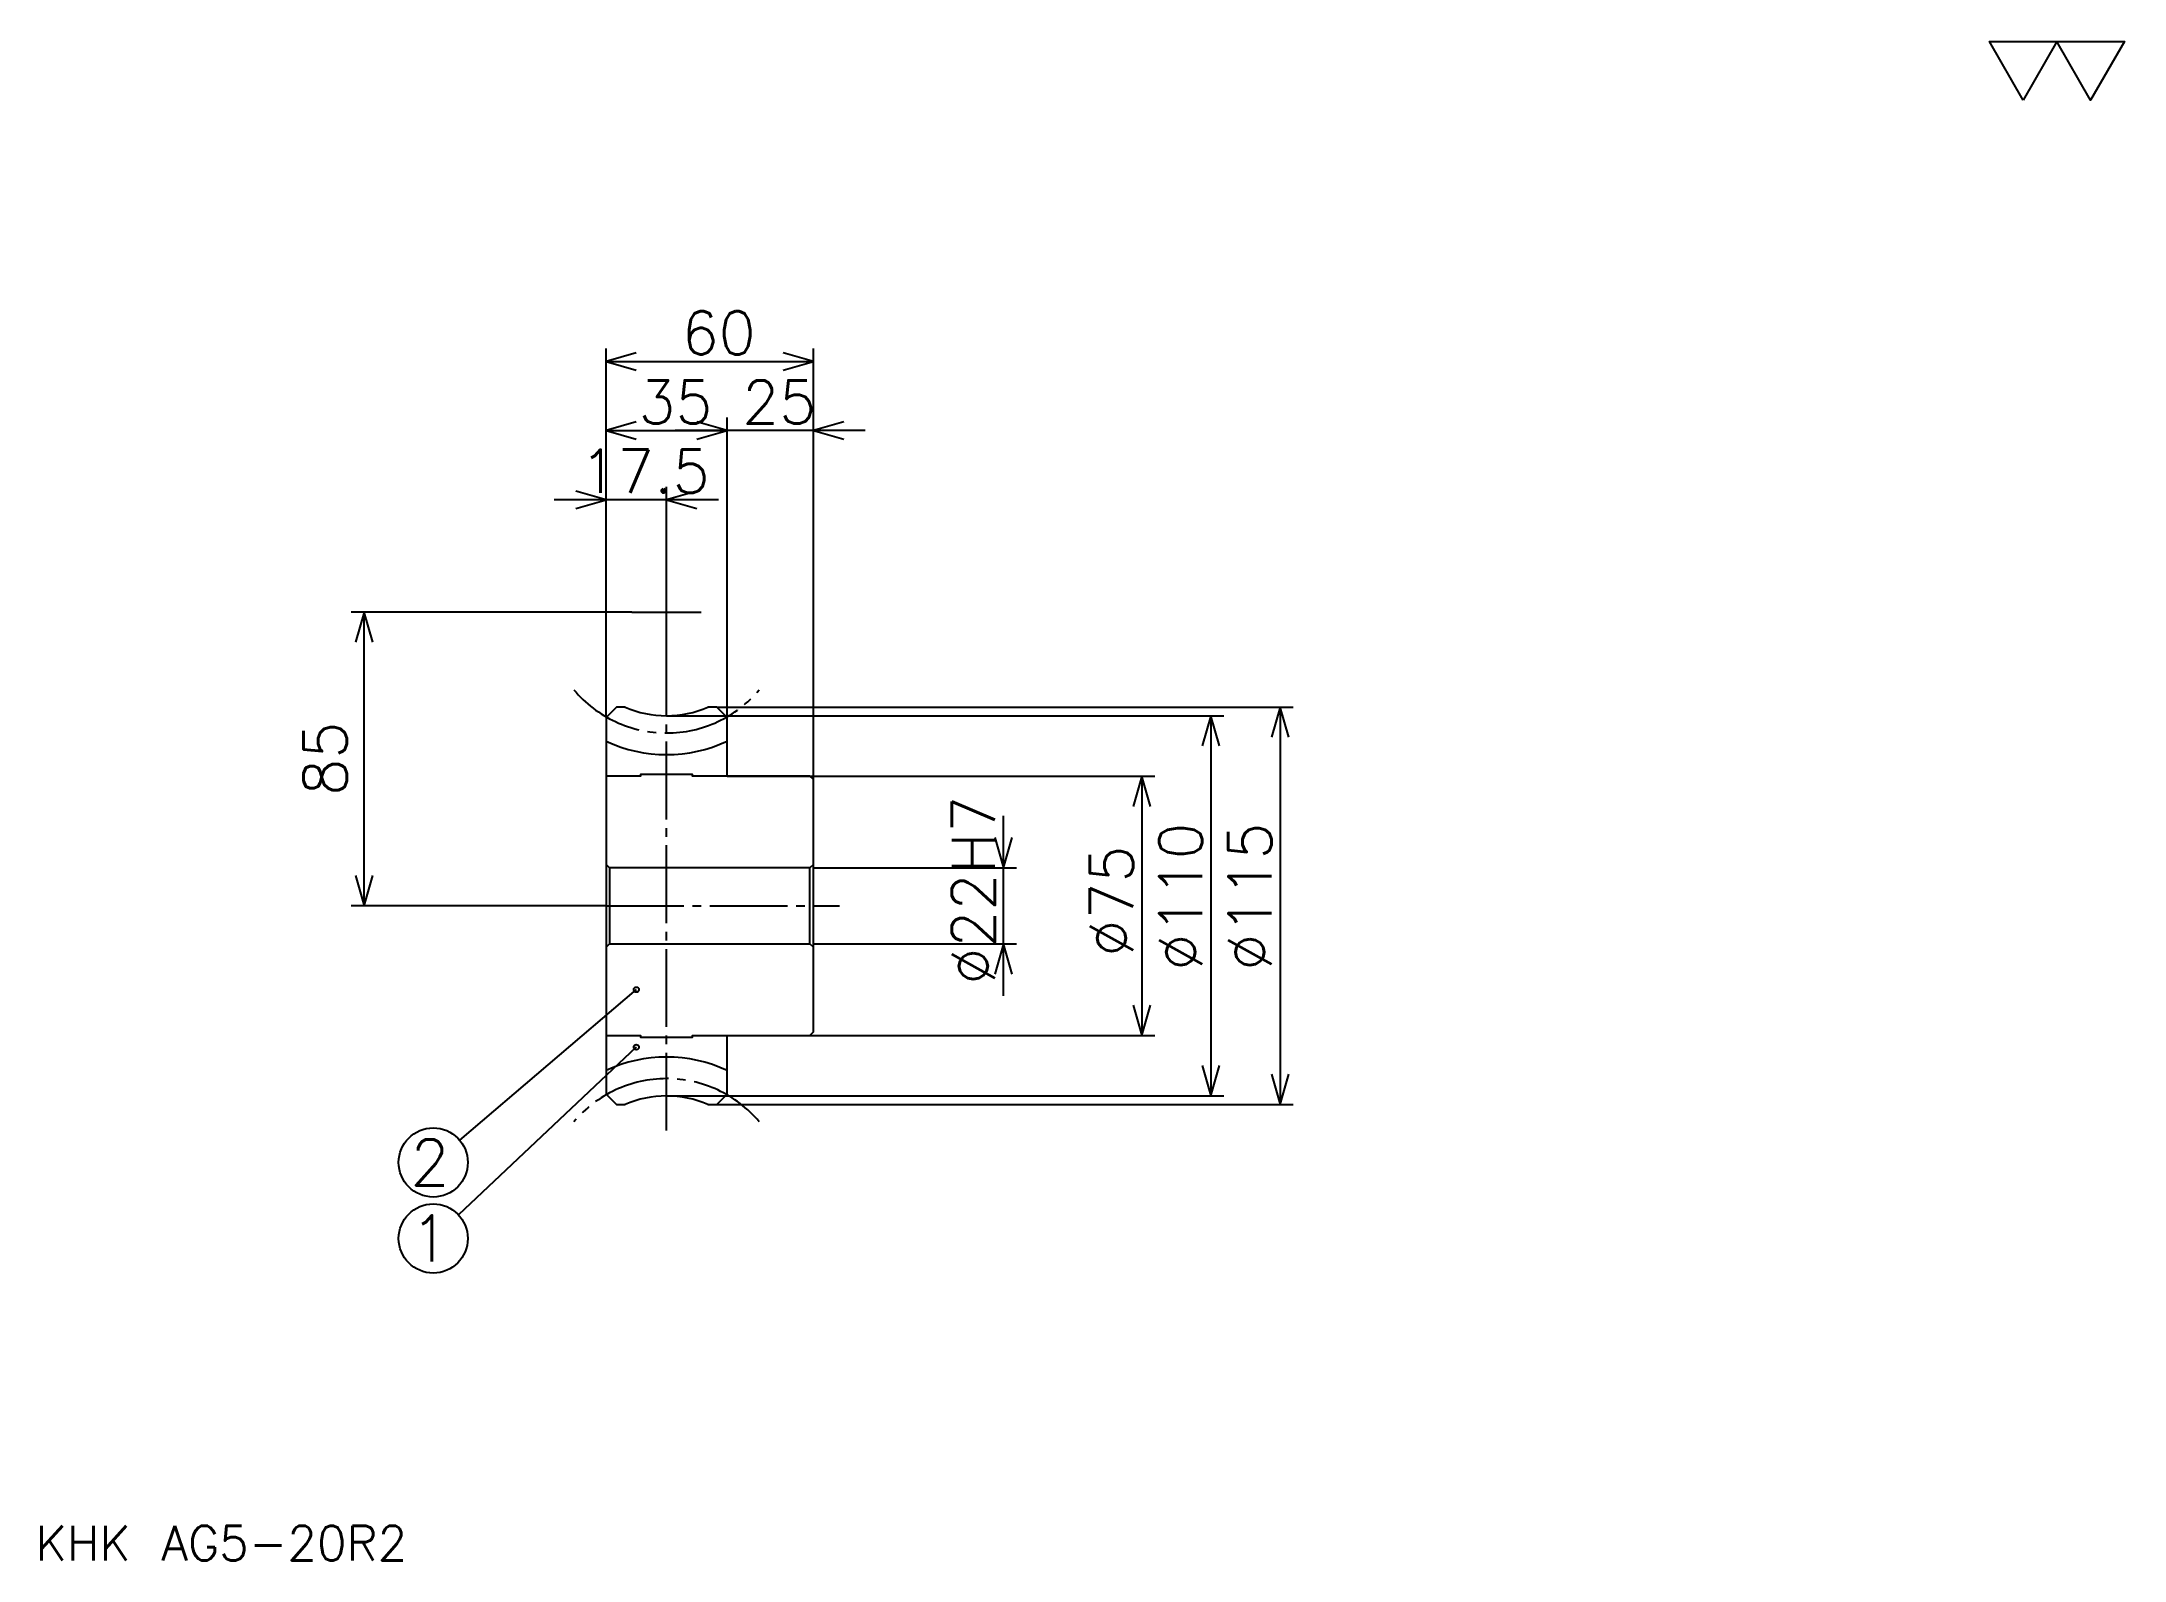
# Model space of a CAD drawing. Extents: x 27 to 629, y 28 to 467.
import ezdxf

# ---------------------------------------------------------------- set-up
doc = ezdxf.new("R2010")
doc.units = 0
doc.linetypes.add('DASHDOT', pattern=[30, 22.5, -2.5, 2.5, -2.5])
doc.layers.get('0').update_dxf_attribs({"linetype": 'CONTINUOUS'})
doc.layers.add('DASHDOT', color=6, linetype='DASHDOT')
doc.styles.add('KANJI', font='TXT', dxfattribs={"bigfont": 'BIGFONT'})

msp = doc.modelspace()

# ---------------------------------------------------------------- linework, layer by layer
at = {"color": 5}
for p, q in [((190, 274.375), (190, 378.125)), ((190, 374.375), (250, 374.375)), ((250, 274.375), (250, 378.125)), ((225, 274.375), (225, 358.125)), ((190, 354.375), (225, 354.375)), ((265, 354.375), (210, 354.375)), ((207.5, 271.875), (207.5, 338.125)), ((222.5, 334.375), (175, 334.375)), ((197.5, 301.875), (116.25, 301.875)), ((120, 216.875), (120, 301.875)), ((190, 271.375), (190, 274.375)), ((207.5, 271.875), (250, 271.875)), ((222, 274.375), (250, 274.375)), ((225, 271.375), (225, 274.375)), ((250, 274.375), (388.75, 274.375)), ((250, 253.375), (250, 274.375)), ((250, 271.875), (368.75, 271.875)), ((365, 271.875), (365, 161.875)), ((385, 274.375), (385, 159.375)), ((225, 254.375), (250, 254.375)), ((250, 254.375), (348.75, 254.375)), ((345, 254.375), (345, 179.375)), ((305, 190.875), (305, 242.875)), ((250, 227.875), (308.75, 227.875)), ((190, 216.875), (116.25, 216.875)), ((250, 205.875), (308.75, 205.875)), ((198.75, 192.625), (147.615387, 149.106186)), ((198.75, 176), (147.276993, 127.483955)), ((225, 179.375), (250, 179.375)), ((250, 179.375), (348.75, 179.375)), ((207.5, 161.875), (250, 161.875)), ((222, 159.375), (250, 159.375)), ((250, 161.875), (368.75, 161.875)), ((250, 159.375), (388.75, 159.375))]:
    msp.add_line(p, q, dxfattribs=at)
at = {"color": 4}
for p, q in [((250, 228.875), (249, 227.875)), ((190, 204.875), (191, 205.875)), ((250, 204.875), (249, 205.875))]:
    msp.add_line(p, q, dxfattribs=at)
at = {"color": 7}
msp.add_lwpolyline([(600, 450), (590.25, 466.899994), (629.25, 466.899994), (619.5, 450), (609.75, 466.899994), (600, 450)], dxfattribs=at)
at = {"color": 5}
for points in [[(198.75, 376.875), (190, 374.375), (198.75, 371.875)], [(241.25, 371.875), (250, 374.375), (241.25, 376.875)], [(198.75, 356.875), (190, 354.375), (198.75, 351.875)], [(216.25, 351.875), (225, 354.375), (216.25, 356.875)], [(216.25, 351.875), (225, 354.375), (216.25, 356.875)], [(258.75, 356.875), (250, 354.375), (258.75, 351.875)], [(181.25, 331.875), (190, 334.375), (181.25, 336.875)], [(216.25, 336.875), (207.5, 334.375), (216.25, 331.875)], [(122.5, 293.125), (120, 301.875), (117.5, 293.125)], [(367.5, 263.125), (365, 271.875), (362.5, 263.125)], [(387.5, 265.625), (385, 274.375), (382.5, 265.625)], [(347.5, 245.625), (345, 254.375), (342.5, 245.625)], [(302.5, 236.625), (305, 227.875), (307.5, 236.625)], [(117.5, 225.625), (120, 216.875), (122.5, 225.625)], [(307.5, 197.125), (305, 205.875), (302.5, 197.125)], [(342.5, 188.125), (345, 179.375), (347.5, 188.125)], [(362.5, 170.625), (365, 161.875), (367.5, 170.625)], [(382.5, 168.125), (385, 159.375), (387.5, 168.125)]]:
    msp.add_lwpolyline(points, dxfattribs=at)
at = {"color": 4}
for points in [[(195.510422, 274.375), (193, 274.375), (190, 271.375), (190, 204.875)], [(225, 254.375), (225, 271.375), (222, 274.375), (219.489578, 274.375)], [(225, 254.375), (215, 254.375), (215, 254.875), (200, 254.875), (200, 254.375), (190, 254.375)], [(225, 179.375), (249, 179.375), (250, 180.375), (250, 253.375), (249, 254.375), (225, 254.375)], [(190, 228.875), (191, 227.875), (191, 205.875), (249, 205.875), (249, 227.875), (191, 227.875)], [(190, 204.875), (190, 162.375), (193, 159.375), (195.510422, 159.375)], [(190, 179.375), (200, 179.375), (200, 178.875), (215, 178.875), (215, 179.375), (225, 179.375)], [(219.489578, 159.375), (222, 159.375), (225, 162.375), (225, 179.375)]]:
    msp.add_lwpolyline(points, dxfattribs=at)
at = {"color": 5}
for centre, radius in [((198.75, 192.625), 0.75), ((198.75, 176), 0.75), ((140, 142.625), 10), ((140, 120.625), 10)]:
    msp.add_circle(centre, radius, dxfattribs=at)
at = {"color": 4}
for centre, radius, start, end in [((207.5, 301.875), 30, 246.443537327, 293.556462673), ((207.5, 301.875), 41.25, 244.897277957, 295.102722043), ((207.5, 131.875), 41.25, 64.897277957, 115.102722043), ((207.5, 131.875), 30, 66.443537327, 113.556462673)]:
    msp.add_arc(centre, radius, start, end, dxfattribs=at)
at = {"layer": 'DASHDOT', "color": 7}
for p, q in [((207.5, 151.875), (207.5, 309.375)), ((197.5, 301.875), (217.5, 301.875)), ((190, 216.875), (257.5, 216.875))]:
    msp.add_line(p, q, dxfattribs=at)
for centre, start, end in [((207.5, 301.875), 219.999998481, 319.999997511), ((207.5, 131.875), 40.000002489, 140.000001519)]:
    msp.add_arc(centre, 35, start, end, dxfattribs=at)

# ---------------------------------------------------------------- texts
at = {"color": 7, "style": 'KANJI'}
for s, height, p in [('60', 12.5, (211.875, 376.375)), ('35', 12.5, (199.375, 356.375)), ('25', 12.5, (229.375, 356.375)), ('17.5', 12.5, (182.5, 336.375)), ('2', 13.333333, (133.333328, 135.958344)), ('1', 13.333333, (133.333328, 113.958336)), ('KHK AG5-20R2', 10, (25, 27.5))]:
    msp.add_text(s, height=height, dxfattribs=at).set_placement(p)
for s, p in [('85', (115, 248.75)), ('%%c22H7', (302.5, 194.0625)), ('%%c110', (362.5, 198.125)), ('%%c115', (382.5, 198.125)), ('%%c75', (342.5, 202.1875))]:
    msp.add_text(s, height=12.5, rotation=90, dxfattribs=at).set_placement(p)

doc.saveas('drawing.dxf')
